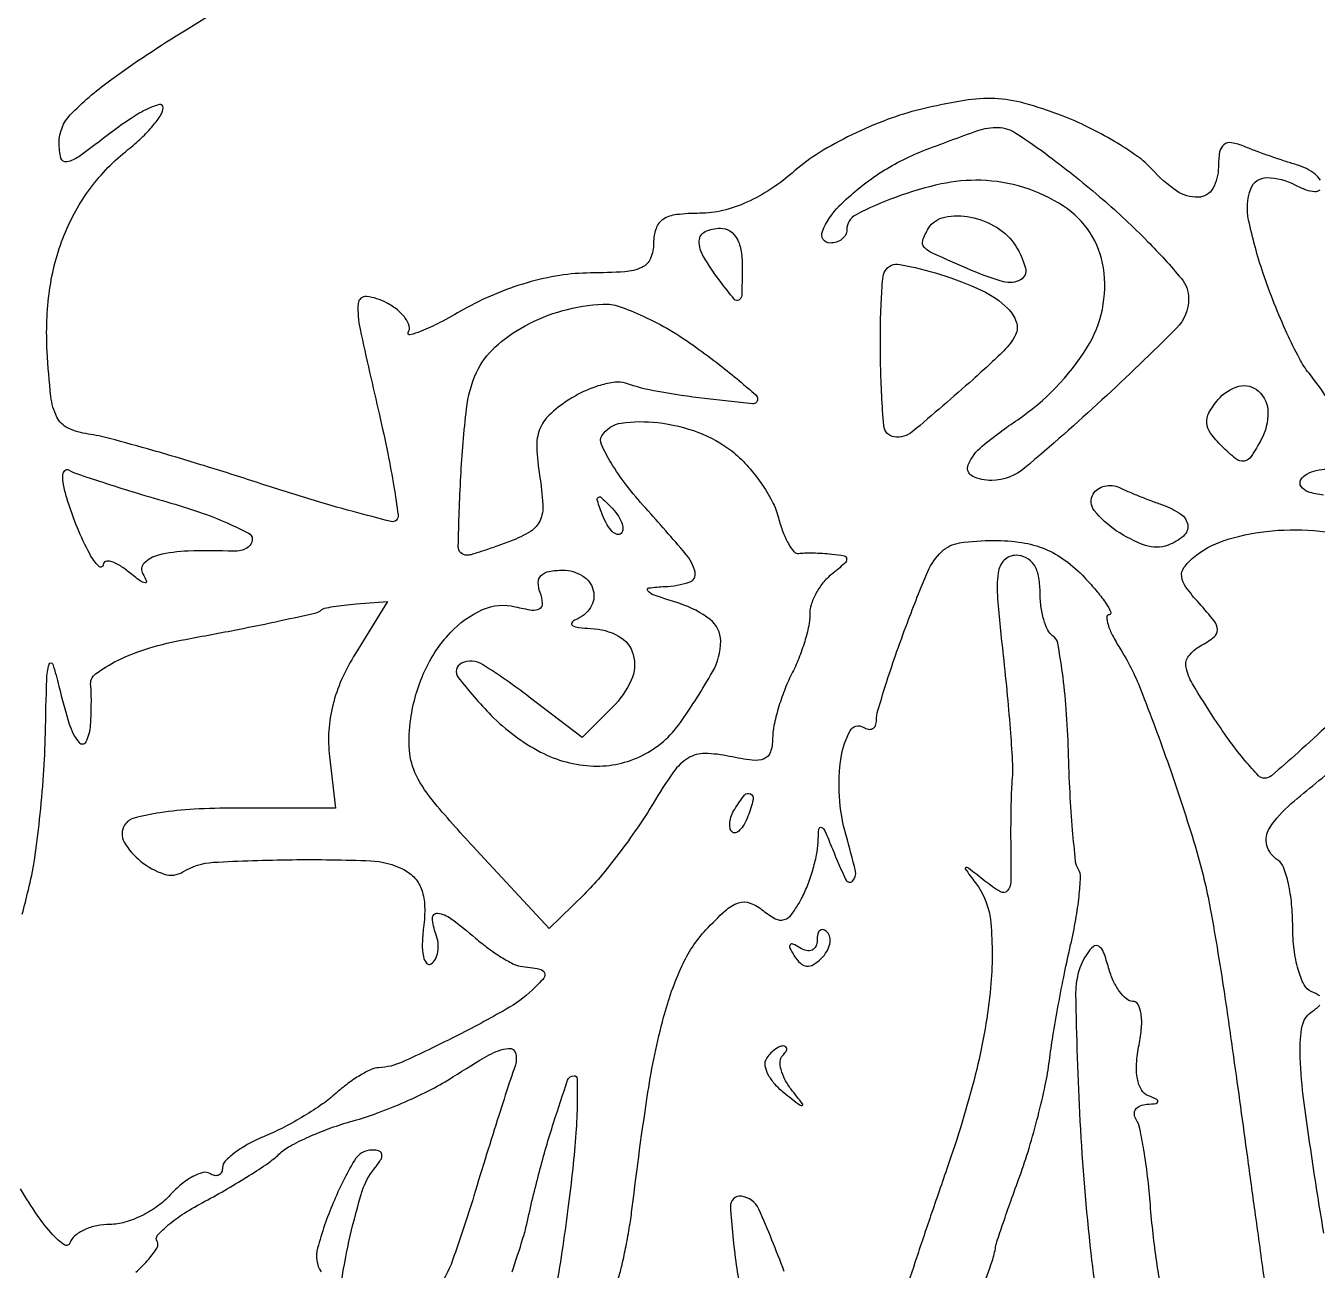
# Model space of a CAD drawing. Extents: x 0 to 848, y 0 to 1200.
# Drawn here: x 437.8 to 524.6, y 572.9 to 656.6 of the extents above; entities that cross this region are included whole.
import ezdxf

# ---------------------------------------------------------------- set-up
doc = ezdxf.new("R2010")
doc.units = 0

msp = doc.modelspace()

# ---------------------------------------------------------------- linework, layer by layer
for points in [[(524.873359, 646.236629, 0.064645), (524.485937, 646.644721, 0.055124), (523.919551, 647.009461, 0.045535), (523.25, 647.269915, -0.008968), (522.453518, 647.514475, -0.005119), (521.5, 647.836914, -0.005111), (520.546866, 648.181108, -0.008443), (519.75, 648.493535, 0.053726), (518.890896, 648.743541, 0.214678), (518.37216, 648.612688, 0.18712), (518.081431, 648.117401, 0.040231), (518, 647.106989, -0.130589), (517.617603, 645.667833, -0.260514), (516.638959, 645.078966, -0.161375), (515.185519, 645.509541, -0.05687), (513.532524, 646.964062, 0.054752), (512.553881, 647.832558, 0.020354), (511.00836, 648.835754, 0.019882), (509.219694, 649.801973, 0.022682), (507.435621, 650.577737, 0.023873), (504.913919, 651.405214, 0.05659), (502.965146, 651.71226, 0.052055), (500.901017, 651.586601, 0.017659), (497.949657, 650.987923, 0.031458), (495.715174, 650.300772, 0.023073), (493.333607, 649.273091, 0.023461), (491.143276, 648.075294, 0.043326), (489.509557, 646.874248, -0.033059), (487.910553, 645.647438, -0.041461), (486.27619, 644.742933, -0.045498), (484.660765, 644.186601, -0.060256), (483.117985, 644, 0.028378), (481.541141, 643.910432, 0.114712), (480.639748, 643.58964, 0.169221), (480.163591, 642.982658, 0.08267), (480, 642, -0.09899), (479.794319, 640.971286, -0.185577), (479.217244, 640.366137, -0.094519), (478.062083, 640.066641, -0.015594), (475.75, 639.987955, 0.039129), (473.687877, 639.820447, 0.030403), (471.49052, 639.328939, 0.029436), (469.289225, 638.550998, 0.030213), (467.214274, 637.525641, -0.00971), (465.605991, 636.647131, -0.022167), (464.353078, 636.06308, -0.043248), (463.606036, 635.827535, -0.66355), (463.492283, 635.987513, 0.209381), (463.553324, 636.41825, 0.090381), (463.294692, 636.950536, 0.067101), (462.763062, 637.502573, 0.044737), (462.028008, 637.98501, 0.09523), (460.68385, 638.403032, 0.428402), (460.12031, 637.930413, 0.069745), (460.251166, 636.208265, 0.003196), (461.549106, 630.444492, -0.006566), (462.113855, 627.855296, -0.01023), (462.525286, 625.609139, -0.004788), (462.813866, 623.714196, -0.235977), (462.696933, 623.3636, -0.265338), (462.338752, 623.265751, -0.002871), (459.786508, 623.938668, -0.008044), (456.809812, 624.79341, -0.005034), (453.3526, 625.884776, 0.004198), (449.748635, 627.029095, 0.004938), (446.315478, 628.050509, 0.004358), (443.401468, 628.858813, 0.030431), (441.954773, 629.153615, -0.075404), (440.606696, 629.556932, -0.168732), (439.853082, 630.295834, -0.088817), (439.447794, 631.685516, -0.012221), (439.199411, 634.701831, -0.048548), (439.361726, 638.830084, -0.06117), (440.338653, 642.524688, -0.064945), (442.114746, 645.696956, -0.06614), (444.635758, 648.285447, 0.02358), (445.540864, 649.069203, 0.028858), (446.305504, 649.886248, 0.029547), (446.853453, 650.629159, 0.145111), (447, 651.123471, 0.487481), (446.756555, 651.313832, 0.051696), (445.971875, 651.030214, 0.033709), (444.843759, 650.387999, 0.016673), (443.5, 649.432202, -0.005962), (441.31728, 647.808161, -0.108918), (440.527931, 647.464359, -0.398951), (440.127003, 647.718753, -0.061624), (440, 648.74531, -0.193893), (440.755025, 650.61913, -0.044296), (443.384321, 652.907566, -0.01975), (448.541695, 656.347045, -0.002415), (460.160368, 663.372454, -0.011248)], [(525.29014, 631.60843, 0.023635), (524.097123, 633.247668, -0.048556), (523.447141, 634.241145, -0.012933), (522.612331, 635.941225, -0.012988), (521.759358, 637.933017, -0.013055), (521.012508, 639.963053, -0.029694), (520.034122, 643.539185, -0.139081), (520.179138, 645.646524, -0.319133), (521.264476, 646.40165, -0.120943), (523.153196, 645.918012, 0.033796), (523.88951, 645.585805, 0.079787), (524.478355, 645.468261, 0.154284), (524.848764, 645.570122, 0.254351)], [(525.064257, 625.053324, -0.064493), (524.026054, 625.27366, -0.160684), (523.563439, 625.630166, -0.295461), (523.553842, 626.087118, -0.128025), (523.950813, 626.466357, -0.070103), (524.582702, 626.70993, -0.06247), (525.341193, 626.788457, -0.058608)], [(525.434722, 609.648469, -0.008886), (523.359596, 607.737667, -0.004306), (521.569815, 606.174825, -0.179181), (521.097632, 606, -0.207458), (520.688653, 606.177323, -0.01335), (519.806406, 607.171387, -0.017721), (518.798665, 608.459871, -0.012154), (517.744442, 609.987699, -0.009452), (516.256146, 612.357445, -0.088068), (515.825515, 613.480361, -0.217713), (516.008195, 614.232643, -0.098727), (516.795997, 614.90571, 0.036579), (517.710509, 615.509232, 0.241119), (517.9374, 615.989761, 0.161973), (517.71933, 616.581235, 0.015296), (516.703958, 617.774629, -0.024151), (515.813089, 618.860051, -0.129421), (515.53053, 619.564284, -0.189257), (515.685352, 620.170778, -0.063597), (516.320079, 620.850679, -0.094325), (518.383795, 621.99053, -0.051229), (521.22503, 622.60851, -0.047478), (524.418964, 622.662543, -0.047895), (527.556074, 622.112129, 0.01979)], [(477.634343, 572.379863, 0.018909), (477.882351, 573.301581, 0.008058), (478.147359, 574.551561, 0.00796), (478.38756, 575.895352, 0.01036), (478.562288, 577.133069, -0.008058), (479.621872, 584.896874, -0.026962), (480.670833, 589.925089, -0.041742), (481.901966, 593.372403, -0.080479), (483.521327, 595.806426, -0.020994), (484.824805, 597.098865, -0.103554), (485.711166, 597.62153, -0.171304), (486.496134, 597.611409, -0.085336), (487.368776, 597.108906, 0.049707), (488.188441, 596.556058, 0.19823), (488.779125, 596.495196, 0.166168), (489.30773, 596.871008, 0.03302), (489.930261, 597.869692, 0.029558), (490.34461, 598.767707, 0.021115), (490.704384, 599.814736, 0.021417), (490.963098, 600.845453, 0.042075), (491.063386, 601.684259, -0.016016), (491.125091, 602.604882, -0.51226), (491.291937, 602.701529, -0.187428), (491.524079, 602.46614, -0.006428), (492.031162, 601.25, 0.01482), (492.940412, 599.168393, 0.517864), (493.386878, 599.09007, 0.260771), (493.579664, 599.764043, 0.011932), (492.952613, 602.16523, -0.05425), (492.500066, 604.787331, -0.055047), (492.625714, 607.432183, -0.083847), (493.219413, 609.195588, -0.432348), (494.106674, 609.434072, 0.091282), (494.447636, 609.301231, 0.169921), (494.737585, 609.344214, 0.175587), (494.931152, 609.556476, 0.098248), (495, 609.90347, -0.071127), (495.093209, 610.555386, -0.005483), (495.608606, 612.251552, -0.007422), (496.278322, 614.267064, -0.005594), (497.071849, 616.462487, -0.011215), (498.454152, 619.918792, -0.102323), (499.373563, 621.243228, -0.155404), (500.59223, 621.834471, -0.035856), (502.897535, 622, -0.037843), (504.773328, 621.857826, -0.059449), (506.329348, 621.427089, -0.06188), (507.696141, 620.658218, -0.045178), (509, 619.5, -0.013952), (509.852736, 618.539983, -0.028673), (510.453867, 617.734375, -0.042861), (510.761527, 617.168594, -0.540856), (510.651261, 617, 0.423574), (510.489545, 616.833049, 0.069383), (510.574542, 616.339062, 0.042155), (510.875429, 615.613688, 0.021024), (511.369372, 614.75, -0.046866), (512.764484, 611.989054, -0.009451), (514.679825, 606.82729, -0.01047), (516.433786, 601.453179, -0.027201), (517.401794, 597.5, -0.005205), (517.909016, 594.636989, -0.004073), (518.401788, 591.519886, -0.002613), (519.011314, 587.299042, -0.000678), (519.947505, 580.5, 0.000405), (520.443838, 576.880784, 0.000245), (521.037114, 572.5961, 0.000246), (521.63034, 568.342519, 0.000432)], [(502.091183, 571.610395, 0.006893), (502.779885, 573.527956, 0.047903), (503.012092, 574.496579, -0.046072), (503.089932, 574.826594, -0.001579), (503.516568, 576.084987, -0.002953), (504.034351, 577.567883, -0.002055), (504.635648, 579.236082, 0.014471), (505.263699, 581.124191, 0.010252), (505.863006, 583.275599, 0.01036), (506.351076, 585.355834, 0.021495), (506.627812, 587, -0.009674), (506.865149, 588.647034, -0.004742), (507.22781, 590.735381, -0.004702), (507.645811, 592.899126, -0.006811), (508.058927, 594.801296, 0.013187), (508.406064, 596.504067, 0.017755), (508.624388, 598.061976, 0.014932), (508.719517, 599.347492, 0.150516), (508.585681, 599.861365, -0.112651), (508.39145, 600.429872, -0.004977), (508.192514, 602.51966, -0.008197), (508.020673, 605.022106, -0.005744), (507.905762, 607.845367, 0.010739), (507.763441, 610.651852, 0.015901), (507.507841, 613.102028, 0.011035), (507.191531, 615.089724, 0.212448), (506.847395, 615.594315, -0.144782), (506.520771, 615.959544, -0.040944), (506.248922, 616.68123, -0.03759), (506.062401, 617.58621, -0.03204), (506, 618.559017, 0.048467), (505.898078, 619.608009, 0.098116), (505.584442, 620.372489, 0.128126), (505.070614, 620.833256, 0.119602), (504.383503, 621, 0.201971), (503.58768, 620.664863, 0.163029), (503.180363, 619.82256, 0.053155), (503.143632, 618.073574, 0.006478), (503.520192, 614.25, -0.004216), (503.797868, 611.555525, -0.00522), (504.009027, 609.042188, -0.004318), (504.145918, 606.930696, -0.038422), (504.126647, 606, 0.015356), (504.07325, 605.201819, 0.004195), (504.038282, 603.939751, 0.004238), (504.022759, 602.507256, 0.004402), (504.031873, 601.092769, -0.009084), (504.025827, 599.021622, -0.175492), (503.798037, 598.43176, -0.365253), (503.347348, 598.361606, -0.029947), (502.291914, 599.092769, 0.002007), (501.188994, 599.951781, 0.202584), (501.004036, 600.000576, 0.567703), (500.963783, 599.904382, 0.003608), (501.642167, 599, -0.142158), (502.686348, 596.294733, -0.044919), (502.669557, 591.920546, -0.037288), (501.737978, 586.432992, -0.022945), (499.872119, 580.147905, 0.001304), (498.705348, 576.762059, 0.001855), (497.687467, 573.746572, 0.001029), (496.842033, 571.193465, 0.027326)], [(437.52577, 596.858593, -0.001631), (437.936787, 598.5, 0.025049), (438.336167, 600.485143, 0.010035), (438.69106, 603.234375, 0.009901), (438.955858, 606.218321, 0.012324), (439.078505, 609, -0.002667), (439.168719, 612.644243, -0.061688), (439.327148, 613.669555, -0.738648), (439.567858, 613.674823, -0.021937), (439.986441, 612.199254, 0.016981), (440.682644, 609.649046, 0.096134), (441.345266, 608.413141, 0.551397), (441.832471, 608.472311, 0.095389), (442.118421, 609.583333, 0.00712), (442.155787, 610.369942, 0.007363), (442.170193, 611.148521, 0.007148), (442.163099, 611.82273, 0.03118), (442.128374, 612.220143, -0.276306), (442.457384, 613.021316, -0.046449), (443.932354, 613.923894, -0.040522), (446.032667, 614.751393, -0.028586), (448.5, 615.347761, 0.003056), (452.03183, 616.012778, 0.005494), (454.919712, 616.60785, 0.002264), (457.303374, 617.137707, 0.141467), (457.677576, 617.344243, -0.147732), (457.854255, 617.438948, -0.009005), (458.450261, 617.547837, -0.012797), (459.176535, 617.648039, -0.009081), (459.99536, 617.724697), (462.090513, 617.88252), (459.940275, 614.403362, 0.03349), (459.012013, 612.648794, 0.043335), (458.416863, 610.92839, 0.045724), (458.148277, 609.21004, 0.045001), (458.194218, 607.462102), (458.598399, 604), (451.858216, 604, 0.014036), (449.082806, 603.922075, 0.024304), (446.788405, 603.680881, 0.024534), (445.054132, 603.325, 0.193816), (444.406242, 602.848296, 0.274828), (444.386759, 601.713185, 0.094638), (445.497742, 600.415299, 0.088436), (447.071203, 599.560396, 0.222272), (448.336591, 599.708024, -0.124825), (450.374134, 600.349957, -0.01168), (455.672852, 600.527446, -0.012405), (460.957654, 600.449843, -0.109529), (463.201335, 599.858543, -0.094613), (463.941391, 599.278785, -0.097732), (464.405547, 598.473264, -0.076863), (464.596448, 597.390275, -0.036752), (464.522231, 595.97566, 0.025357), (464.438131, 594.859175, 0.056821), (464.513641, 594.013376, 0.120915), (464.72525, 593.567624, 0.376541), (465.027222, 593.516824, 0.135843), (465.323182, 593.836312, 0.079832), (465.487083, 594.33452, 0.069666), (465.498633, 594.929934, 0.061752), (465.349337, 595.532025, -0.07563), (465.118496, 596.586909, -0.464818), (465.469108, 596.92353, -0.134741), (466.368038, 596.57172, -0.016798), (468.020989, 595.25, 0.018008), (468.874465, 594.570928, 0.019798), (469.748686, 593.977344, 0.019642), (470.53068, 593.53208, 0.087688), (471.03242, 593.375, -0.013338), (472.334859, 593.171289, -0.238619), (472.662171, 592.922309, -0.305604), (472.610326, 592.557483, -0.019709), (471.821429, 591.75, -0.060787), (470.080757, 590.46424, -0.011799), (466.62911, 588.617939, -0.00976), (463.088938, 586.916295, -0.097844), (461.5, 586.538427, 0.099906), (460.994112, 586.415936, 0.025778), (460.248832, 586.020082, 0.025184), (459.428563, 585.470682, 0.023277), (458.644959, 584.827811, -0.031691), (457.728074, 584.101041, -0.015794), (456.484442, 583.294582, -0.015612), (455.138977, 582.537576, -0.022147), (453.894959, 581.95649, 0.025823), (452.786393, 581.428717, 0.034986), (451.850394, 580.834156, 0.037612), (451.181274, 580.257812, 0.198696), (451, 579.819663, -0.105795), (450.932482, 579.504134, -0.180547), (450.745509, 579.314699, -0.16376), (450.464581, 579.283655, -0.084952), (450.133647, 579.417402, 0.206161), (449.675847, 579.485163, 0.059465), (448.996374, 579.21498, 0.049082), (448.226977, 578.693852, 0.035466), (447.478659, 577.976419, -0.054373), (446.62757, 577.219969, -0.041018), (445.551068, 576.580573, -0.041957), (444.424814, 576.143599, -0.071684), (443.428346, 576, 0.051576), (442.531008, 575.907192, 0.057054), (441.703329, 575.632812, 0.064831), (441.063796, 575.228672, 0.1366), (440.731924, 574.75, -0.493972), (440.355033, 574.625746, -0.057564), (439.573426, 575.303246, -0.034838), (438.542327, 576.599447, -0.016785), (437.398591, 578.388709, 0.008384)], [(524.832846, 591.361106, 0.043857), (524.25, 591.659464, -0.183208), (523.763555, 592.110695, -0.045438), (523.363878, 593.141989, -0.040068), (523.090734, 594.49766, -0.02969), (523, 596.024316, 0.024053), (522.926725, 597.546613, 0.030916), (522.70625, 598.930329, 0.031965), (522.387622, 600.023037, 0.168978), (522, 600.5, -0.191687), (521.26505, 601.490333, -0.212501), (521.452853, 602.660683, -0.072395), (522.894791, 604.296715, -0.01129), (526.25, 607.016921, 0.003543)], [(514.115422, 571.868429, -0.008398), (513.851858, 573.471703, -0.008866), (513.608407, 575.357222, -0.008099), (513.423563, 577.307924, 0.009661), (513.236554, 579.217917, 0.012101), (512.986185, 580.980256, 0.010351), (512.711768, 582.438368, 0.08693), (512.464201, 583.057924, -0.121293), (512.346517, 583.422587, -0.17407), (512.437521, 583.746456, -0.145578), (512.734257, 583.978212, -0.078585), (513.190983, 584.078947, 0.014887), (513.807419, 584.134583, 0.331585), (513.930054, 584.251173, 0.335673), (513.852812, 584.400488, 0.015055), (513.289062, 584.64926, -0.165828), (512.821863, 585.054205, -0.087042), (512.551994, 585.783656, -0.062353), (512.494679, 586.80323, -0.032263), (512.664062, 588.070312, 0.029083), (512.826848, 589.231789, 0.056134), (512.797738, 590.168925, 0.086128), (512.59654, 590.786309, 0.277816), (512.241631, 591, -0.178647), (511.810915, 591.158965, -0.059618), (511.348343, 591.660938, -0.05038), (510.926909, 592.388858, -0.039182), (510.616657, 593.25, 0.022666), (510.279353, 594.292918, 0.15934), (509.950497, 594.704483, 0.328924), (509.590159, 594.684668, 0.076804), (509.162558, 594.203966, 0.148764), (508.390227, 591.501165, 0.008909), (508.688678, 582.939657, 0.014473), (509.415126, 574.057768, 0.027657), (510.596533, 567, -0.023145)], [(525.096436, 575.398582, -0.003861), (524.453128, 579.424201, -0.005257), (523.714641, 584.655932, -0.027119), (523.494126, 587.571439, -0.051313), (523.637975, 589.337573, -0.195462), (524.222847, 590.250332, 0.028755), (524.835421, 590.738015, 0.208355)], [(445.160449, 572.779565, 0.034613), (446.032078, 573.667396, 0.037911), (446.588582, 574.428726, 0.284578), (446.588976, 574.856034, -0.331972), (446.62474, 575.263842, -0.036354), (447.343006, 575.959759, -0.033066), (448.430739, 576.754196, -0.02003), (449.811168, 577.553125, 0.010271), (451.318395, 578.386613, 0.010138), (452.796812, 579.284832, 0.010051), (454.058876, 580.123164, 0.037917), (454.795002, 580.721162, -0.064925), (455.537986, 581.261019, -0.019305), (456.797941, 581.885402, -0.019014), (458.281603, 582.483959, -0.019464), (459.795002, 582.962934, 0.022592), (461.431847, 583.492262, 0.014239), (463.292907, 584.249486, 0.014293), (465.08411, 585.100382, 0.025351), (466.5, 585.916262, -0.013629), (468.934656, 587.396239, -0.096832), (470.237161, 587.836384, -0.407052), (470.730926, 587.468502, -0.131686), (470.625894, 586.46748, 0.013115), (470.287116, 585.510314, 0.001494), (469.585467, 583.327153, 0.001805), (468.767708, 580.723885, 0.001468), (467.909833, 577.929054, -0.012131), (466.473327, 573.581838, -0.076352), (465.365367, 571.533409, -0.092354)], [(470.491001, 572.803826, 0.002161), (471.211806, 575.061917, 0.022451), (471.46216, 576.003897, -0.010631), (472.315313, 579.549494, -0.012824), (473.271944, 582.838572, -0.005709), (474.217848, 585.691905, -0.320126), (474.649742, 586, -0.409147), (474.85678, 585.796519, -0.008018), (474.858891, 584.164062, -0.014306), (474.771371, 582.146607, -0.008502), (474.557587, 579.75, -0.006117), (474.238625, 577.064183, -0.004804), (473.829357, 574.160938, -0.004859), (473.39659, 571.468535, -0.011908)], [(458.993452, 572.15385, -0.016053), (459.589495, 575.221979, -0.018805), (460.39798, 578.241851, -0.098169), (461.211931, 579.75, 0.030794), (461.635996, 580.332785, 0.171507), (461.721985, 580.703761, 0.29397), (461.541443, 580.925306, 0.078962), (461.071418, 581, 0.26726), (459.866236, 580.306253, 0.032008), (458.441907, 577.447087, 0.033203), (457.391161, 574.397349, 0.207658), (457.622696, 572.801473, -0.033423)], [(488.787598, 572.833246, 0.015565), (487.072291, 577.027955, 0.261447), (485.912183, 577.891794, 0.469922), (485.165884, 577.196557, 0.021486), (485.564872, 573.25, 0.025109), (486.261448, 569.703225, 0.083358)]]:
    msp.add_lwpolyline(points, format="xyb")
for points in [[(506.615141, 647.832261, -0.016052), (510.198723, 644.954981, -0.021666), (513.234635, 642.115735, -0.019126), (515.506722, 639.61379, -0.176561), (516, 638.260434, -0.198366), (515.180974, 636.277239, -0.01059), (510.166875, 631.450892, -0.011398), (504.972601, 626.873545, -0.171327), (502.75, 626.036463, -0.121076), (501.444775, 626.328538, -0.39753), (501.166818, 627.08316, -0.121172), (502.117103, 628.346261, -0.021768), (504.495433, 630.121098, 0.103419), (509.15158, 634.950639, 0.180517), (510.262772, 640.326552, 0.213565), (507.573431, 644.484058, 0.13771), (502.007162, 646.218859, 0.060475), (499.346489, 645.97237, 0.035498), (496.273464, 645.074891, 0.030408), (493.625204, 643.905211, 0.280553), (493, 642.87868, -0.126852), (492.913594, 642.54358, -0.100764), (492.670421, 642.258112, -0.089708), (492.306665, 642.06621, -0.076778), (491.878028, 642, -0.5315), (491.353646, 642.77688, -0.101707), (492.495739, 644.497342, -0.049232), (495.159195, 646.667344, -0.054121), (498.115351, 648.195616, -0.006722), (501.809931, 649.567568, -0.096508), (503.189487, 649.775639, -0.134203), (504.382109, 649.394222, -0.017018)], [(504.362503, 641.797964, -0.07078), (505.021432, 640.316617, -0.350139), (504.692921, 639.531717, -0.19652), (503.533658, 639.400491, -0.032828), (501.379226, 640.165041, -0.003529), (498.8435, 641.278318, -0.088793), (498.218747, 641.703791, -0.288681), (498.107472, 642.171203, -0.056362), (498.494224, 642.990655, -0.207257), (499.583956, 643.749851, -0.100406), (501.315689, 643.749207, -0.088204), (503.112181, 643.039017, -0.115134)], [(485.968197, 640.25, -0.006145), (485.925695, 638.468698, -0.266048), (485.734135, 638.160556, -0.359985), (485.424783, 638.22215, -0.008904), (484.468197, 639.44113, -0.027442), (483.360232, 641.086318, -0.137546), (483.072723, 642.148088, -0.28686), (483.467145, 642.766632, -0.111566), (484.5, 643, -0.145204), (485.136915, 642.81105, -0.126574), (485.608397, 642.296967, -0.086943), (485.889612, 641.439601, -0.038784)], [(503.832949, 637.595622, -0.111934), (504.401896, 636.693075, -0.201541), (504.351814, 635.834077, -0.086196), (503.568789, 634.755514, -0.011474), (501.4975, 632.833915, -0.006505), (497.407455, 629.304373, -0.215569), (496.187312, 628.961006, -0.348775), (495.482097, 629.719046, -0.013686), (495.275902, 633.776241, -0.00753), (495.257404, 635.991548, -0.010473), (495.312254, 637.974505, -0.007223), (495.416114, 639.619705, -0.119586), (495.585326, 640.13806, -0.310678), (496.560041, 640.567245, -0.027844), (499.295107, 639.888217, -0.03372), (502.08108, 638.819054, -0.088115)], [(482.849962, 634.993728, -0.007209), (484.440445, 633.806252, -0.011029), (485.780926, 632.727114, -0.005757), (486.869115, 631.789176, -0.215209), (487, 631.499171, -0.442975), (486.658406, 631.189262, -0.005697), (483.435122, 631.540641, -0.013971), (480.28637, 632.009824, -0.038221), (478.109095, 632.571023, 0.114692), (477.403835, 632.641985, 0.040099), (476.400037, 632.429858, 0.03729), (475.293573, 632.009638, 0.035649), (474.244209, 631.424356, 0.043354), (472.971623, 630.422974, 0.114569), (472.33145, 629.46542, 0.101301), (472.136243, 628.249998, 0.029561), (472.32968, 626.355844, -0.024152), (472.549569, 624.410918, -0.120923), (472.358571, 623.33937, -0.152715), (471.718787, 622.610143, -0.04609), (470.379466, 621.954173, -0.005325), (469.386493, 621.588702, -0.007163), (468.479263, 621.280288, -0.005105), (467.71558, 621.041409, -0.073368), (467.4349, 621, -0.420239), (466.856896, 621.589995, -0.008108), (467.029807, 626.293594, -0.015212), (467.411184, 630.856839, -0.078592), (468.086405, 633.290292, -0.10092), (469.322291, 634.990029, -0.061395), (471.353632, 636.435061, -0.056432), (473.883403, 637.454101, -0.054949), (476.599962, 637.893619, -0.096107), (477.67962, 637.740359, -0.025452), (479.302133, 637.085658, -0.024853), (481.106998, 636.136563, -0.02328)], [(520.881366, 628.77833, -0.023772), (520.205902, 627.648751, -0.207259), (519.726578, 627.337719, -0.215517), (519.183365, 627.480873, -0.025801), (518.238282, 628.333147, -0.036641), (517.472159, 629.220609, -0.139117), (517.214967, 629.898873, -0.150494), (517.362016, 630.579546, -0.045334), (517.968581, 631.462143, -0.155194), (519.375358, 632.364122, -0.257132), (520.709121, 632.036102, -0.208694), (521.337329, 630.609519, -0.124315)], [(485.252764, 628.015816, -0.042006), (486.264721, 627.072174, -0.031173), (487.219316, 625.877187, -0.031825), (487.982793, 624.626526, -0.059706), (488.405204, 623.521676, 0.026902), (488.699802, 622.568288, 0.040843), (489.06526, 621.782085, 0.048203), (489.443734, 621.244127, 0.259036), (489.767581, 621.124281, -0.032353), (490.148848, 621.157846, -0.009999), (490.725477, 621.159649, -0.009955), (491.371995, 621.135861, -0.010783), (492, 621.086618, -0.024194), (492.819059, 620.96434, -0.363034), (492.98724, 620.755402, -0.211537), (492.841781, 620.442919, -0.011098), (491.97436, 619.718197, 0.054644), (491.394542, 619.141159, 0.045527), (490.912304, 618.41722, 0.047479), (490.591949, 617.663196, 0.085675), (490.50124, 617, -0.061371), (490.435679, 616.253403, -0.021366), (490.165059, 615.20625, -0.020849), (489.76558, 614.067232, -0.022815), (489.283041, 613, 0.025283), (488.796089, 611.908702, 0.02059), (488.383786, 610.696973, 0.021063), (488.096769, 609.547442, 0.049839), (488.006161, 608.670545, -0.077481), (487.863019, 607.772256, -0.21993), (487.443115, 607.317561, -0.130442), (486.641388, 607.210484, -0.022393), (485.115049, 607.474731, 0.04997), (483.44765, 607.669609, 0.142922), (482.333093, 607.36423, 0.101932), (481.338295, 606.429062, 0.018749), (479.959378, 604.304186, -0.015952), (478.917672, 602.679116, -0.011656), (477.662766, 600.940696, -0.0118), (476.395118, 599.347728, -0.025359), (475.329796, 598.196055), (472.970933, 595.89211), (468.053249, 601.196055, -0.010813), (465.270795, 604.330346, -0.060336), (464.034353, 606.201785, -0.098178), (463.57475, 607.87809, -0.054842), (463.654788, 610, -0.069012), (464.589416, 613.189159, -0.082279), (466.32341, 615.795375, -0.099832), (468.492927, 617.345936, -0.168422), (470.696828, 617.539955, 0.024158), (471.807508, 617.317585, 0.167945), (472.344485, 617.417236, 0.295973), (472.533067, 617.780351, 0.067576), (472.366372, 618.487634, -0.08779), (472.234629, 619.167972, -0.204335), (472.426752, 619.639414, -0.151889), (472.96082, 619.916931, -0.044468), (473.893011, 620, -0.138877), (475.220437, 619.624051, -0.194262), (475.943875, 618.64234, -0.209408), (475.756605, 617.493027, -0.154435), (474.75, 616.662281, 0.139835), (474.497869, 616.466036, 0.448854), (474.537344, 616.282867, 0.099714), (474.973137, 616.140403, 0.020652), (475.781385, 616.078947, -0.117761), (477.645416, 615.565001, -0.202403), (478.627345, 614.320255, -0.175866), (478.489877, 612.598489, -0.089627), (477.236141, 610.791697), (475.194392, 608.749947), (471.629453, 611.469059, 0.021531), (468.493554, 613.654027, 0.259435), (467.076519, 613.736045, 0.477184), (466.85291, 612.783084, 0.028541), (469.074295, 610.235213, 0.079254), (472.396206, 607.769626, 0.111007), (475.956222, 606.825572, 0.126701), (479.2356, 607.538105, 0.123411), (481.80071, 609.75, 0.023833), (483.964142, 613.155406, 0.131294), (484.512395, 615.239689, 0.231), (483.80418, 616.676656, 0.087374), (481.769683, 617.747607, -0.005294), (480.031999, 618.325045, -0.12924), (479.61222, 618.605179, -0.60242), (479.687602, 618.805985, -0.020489), (480.75, 618.897912, 0.063241), (482.40194, 619.184294, 0.397024), (482.787577, 619.862609, 0.116962), (482.156175, 621.100119, 0.007515), (479.466013, 624.169299, -0.019257), (478.155116, 625.7377, -0.028638), (477.14433, 627.213791, -0.027861), (476.489014, 628.449922, -0.251439), (476.52503, 629.0405, -0.222241), (477.826203, 629.892706, -0.064928), (480.280839, 629.924133, -0.0594), (483.016857, 629.267529, -0.07824)], [(447.25, 624.594532, -0.012957), (449.453708, 623.899722, -0.020115), (451.310938, 623.17603, -0.015283), (452.747844, 622.495432, -0.281577), (453, 622.083176, -0.145932), (452.903201, 621.75858, -0.103781), (452.632812, 621.488764, -0.086642), (452.227823, 621.315306, -0.067335), (451.75, 621.268645, 0.016406), (448.687147, 621.281857, 0.053764), (446.684356, 621.00795, 0.132434), (445.727925, 620.477122, 0.348618), (445.632941, 619.75, -0.037782), (445.87738, 619.263336, -0.575929), (445.784926, 619.143005, -0.129017), (445.456672, 619.276408, -0.00972), (444.691958, 619.872445, 0.030541), (444.039904, 620.33839, 0.069323), (443.48808, 620.585453, 0.147676), (443.128881, 620.58161, 0.31813), (442.969591, 620.372445, -0.659161), (442.674281, 620.257776, -0.069186), (442.059675, 621.087671, -0.0293), (441.233541, 622.83925, -0.021175), (440.513829, 624.875229, -0.025501), (440.292651, 625.754435, -0.066162), (440.251394, 626.405049, -0.1782), (440.389844, 626.713829, -0.344503), (440.642866, 626.747696, 0.050263), (441.233374, 626.476849, 0.003641), (442.937279, 625.907814, 0.005068), (444.985165, 625.263328, 0.003812)], [(514.25, 624.384012, -0.063257), (515.473234, 623.769638, -0.214392), (515.934048, 623.029064, -0.256552), (515.650646, 622.294142, -0.083711), (514.614802, 621.682427, -0.178505), (513.09108, 621.662437, -0.064737), (511.132216, 622.656151, -0.071316), (509.64906, 624.013529, -0.320557), (509.574911, 625.121208, -0.106079), (509.895288, 625.454969, -0.088871), (510.344841, 625.654224, -0.085181), (510.853222, 625.689859, -0.086422), (511.341641, 625.55343, 0.010917), (511.908277, 625.298365, 0.004708), (512.673794, 624.982154, 0.004656), (513.495219, 624.660721, 0.006145)], [(477.806872, 622.473539, -0.278911), (477.538684, 622.40751, -0.120343), (477.210949, 622.604915, -0.070189), (476.866277, 623.059266, -0.036269), (476.564293, 623.706872, -0.008399), (476.21821, 624.663782, -0.286372), (476.270328, 624.888819, -0.400052), (476.463552, 624.893514, -0.011214), (477.124088, 624.266667, -0.043285), (477.558688, 623.753423, -0.063152), (477.837219, 623.231185, -0.082976), (477.927901, 622.779789, -0.20742)], [(486.345077, 603.456872, -0.035865), (486.083816, 602.899181, -0.069269), (485.786868, 602.507038, -0.118528), (485.50546, 602.335123, -0.281567), (485.276326, 602.390341, -0.156651), (485.142323, 602.651151, -0.070517), (485.133355, 603.040231, -0.059701), (485.242038, 603.490157, -0.049364), (485.458881, 603.933469, -0.030391), (486.120758, 604.871774, -0.36195), (486.525317, 604.954259, -0.344086), (486.696703, 604.564815, -0.029555)], [(491, 595.10765, -0.108605), (490.909663, 594.696657, -0.182109), (490.660863, 594.451609, -0.161491), (490.286614, 594.415073, -0.082857), (489.845492, 594.595492, 0.029034), (489.372168, 594.851325, 0.358161), (489.187347, 594.804057, 0.280785), (489.168866, 594.587385, 0.022802), (489.458359, 594.067376, 0.064605), (489.872278, 593.558237, 0.168131), (490.29652, 593.365712, 0.162048), (490.759914, 593.473446, 0.058984), (491.296201, 593.896201, 0.06197), (491.654591, 594.356444, 0.080317), (491.851488, 594.852947, 0.097862), (491.861548, 595.306991, 0.15432), (491.683333, 595.65, 0.115262), (491.423628, 595.811338, 0.254611), (491.200729, 595.77256, 0.170108), (491.047972, 595.530487, 0.056545)], [(487.570027, 587.113307, 0.187169), (487.4884, 586.673521, 0.075215), (487.693826, 586.086608, 0.060274), (488.13587, 585.450401, 0.044598), (488.76101, 584.863307, 0.001748), (489.85039, 584.015406, 0.27909), (489.99711, 583.998672, 0.480912), (490.022903, 584.102491, 0.002309), (489.258676, 585.092009, -0.04346), (488.832052, 585.749775, -0.05878), (488.575276, 586.409651, -0.073134), (488.514337, 586.973454, -0.188967), (488.675343, 587.342009, 0.04506), (488.886493, 587.59508, 0.133007), (488.961551, 587.806715, 0.259352), (488.898657, 587.943435, 0.159357), (488.725684, 588, 0.114559), (488.453478, 587.936804, 0.049594), (488.135554, 587.739534, 0.045544), (487.82467, 587.452526, 0.045209)]]:
    msp.add_lwpolyline(points, format="xyb", close=True)

doc.saveas('drawing.dxf')
